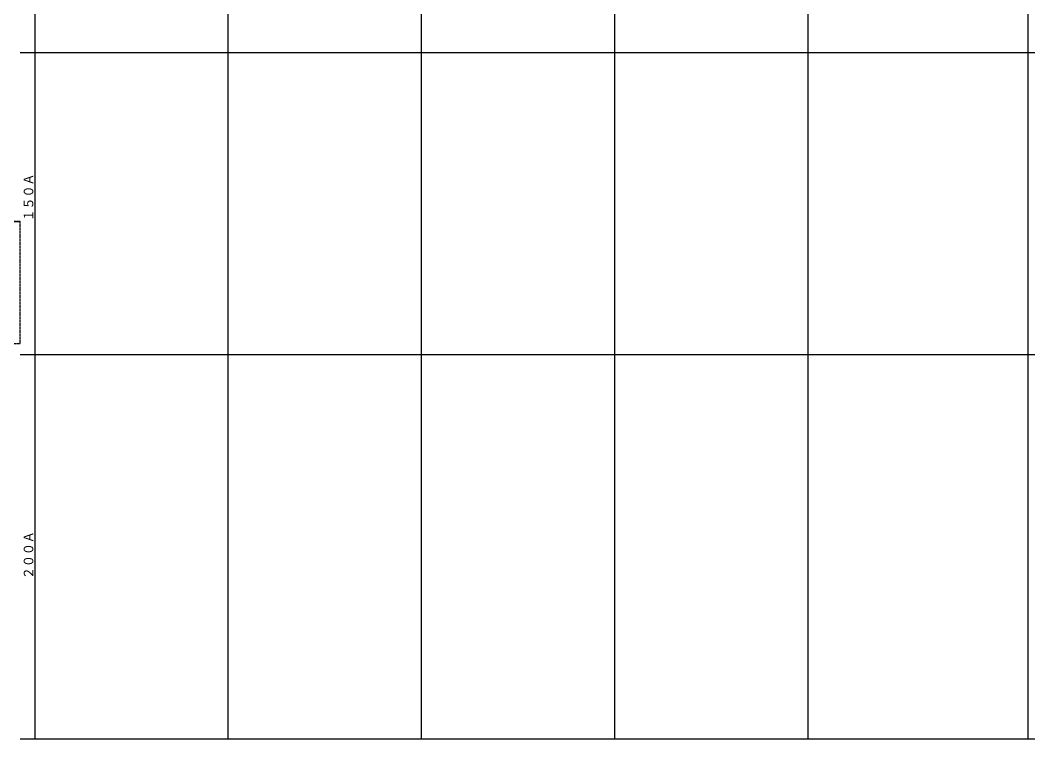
# Model space of a CAD drawing. Header units: millimetres. Extents: x 2090 to 42062, y -14812 to 2738.
# Drawn here: x 8325 to 12499, y -7094 to -4119 of the extents above; entities that cross this region are included whole.
import ezdxf

# ---------------------------------------------------------------- set-up
doc = ezdxf.new("R2010")
doc.units = ezdxf.units.MM
doc.linetypes.add('CENTER2', pattern=[1.125, 0.75, -0.125, 0.125, -0.125])
doc.layers.add('skeleton', color=7, linetype='Continuous')
doc.styles.get("Standard").update_dxf_attribs({"font": 'romans.shx', "bigfont": 'extfont.shx'})

msp = doc.modelspace()

# ---------------------------------------------------------------- linework, layer by layer
at = {"color": 0, "linetype": 'CENTER2'}
msp.add_lwpolyline([(8325.36, -4952.432), (7901.451, -4952.432), (7901.451, -5457.539), (8325.36, -5457.539)], close=True, dxfattribs=at)
at = {"layer": 'skeleton'}
for p, q in [((8385.36, 1807.568), (8385.36, -7094.106)), ((9185.36, 1707.568), (9185.36, -7094.106)), ((9985.36, 1707.568), (9985.36, -7094.106)), ((10785.36, 1707.568), (10785.36, -7094.106)), ((11585.36, 1707.568), (11585.36, -7094.106)), ((12494.853, 1707.568), (12494.853, -7094.106)), ((8325.36, -4252.698), (21142.157, -4252.698)), ((6966.709, -4952.432), (8325.36, -4952.432)), ((8325.36, -5502.698), (21142.157, -5502.698)), ((8325.36, -7094.106), (21142.157, -7094.106))]:
    msp.add_line(p, q, dxfattribs=at)

# ---------------------------------------------------------------- texts
at = {"layer": 'skeleton', "char_height": 45, "attachment_point": 5, "rotation": 90}
for s, insert in [('１５０Ａ', (8361.532, -4853.317)), ('２００Ａ', (8361.532, -6333.691))]:
    msp.add_mtext(s, dxfattribs=dict(at, insert=insert))

doc.saveas('drawing.dxf')
